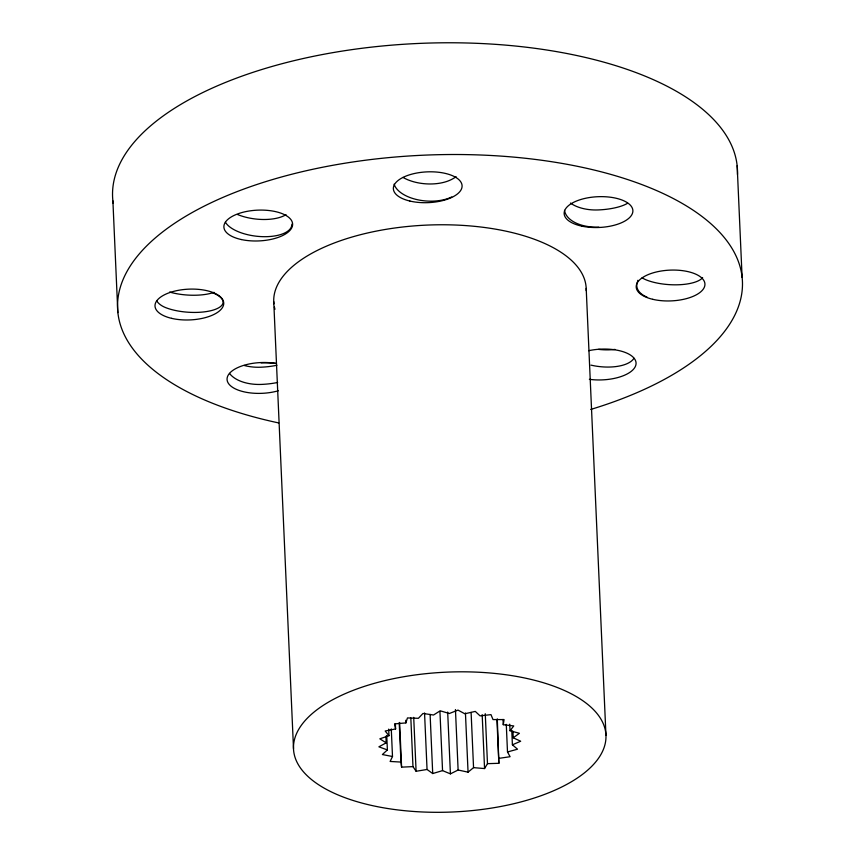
<?xml version="1.0" encoding="UTF-8"?>
<svg xmlns="http://www.w3.org/2000/svg" width="855" height="855" viewBox="0 0 855 855"><rect width="100%" height="100%" fill="white"/><g stroke="black" fill="none" stroke-linecap="round" stroke-linejoin="round"><path stroke-width="1.28" d="M410.827 717.965L412.976 766.614L416.096 771.274L427.051 769.479L432.716 773.551L442.548 770.622L450.414 773.861L458.12 770.013L468.059 772.161L473.552 767.64L484.561 768.57L487.478 763.665L498.871 763.301L497.289 718.884M511.76 730.352L512.402 744.812L520.706 741.221L513.235 737.812L519.413 733.301L510.029 730.747L513.759 725.938L503.264 724.698L504.076 719.579L493.014 719.579L490.973 714.63L480.05 715.87L475.284 711.403L464.81 713.775L457.991 710.099L449.345 713.508L440.186 710.804L433.528 715.015L422.969 713.465L418.405 718.307L407.45 717.933L405.89 722.903L394.572 723.907L395.598 728.952L385.178 731.014L388.982 735.695L379.823 738.827L386.193 742.835L378.872 746.832L387.39 749.921L386.749 735.46M391.28 728.909L392.498 756.515L390.115 761.452L400.974 762.072L401.594 767.149L412.976 766.614M387.39 749.921L382.377 754.538L392.498 756.515M506.278 724.356L507.496 751.973L517.532 749.194L512.402 744.812M499.042 758.332L510.093 756.707L507.496 751.973M737.17 165.688L742.108 277.448M586.199 288.402L605.96 735.418A156.369 69.982 -2.5 0 1 373.731 805.912A156.369 69.982 -2.5 0 1 369.52 684.759A156.369 69.982 -2.5 0 1 605.96 735.418M512.947 731.239L513.235 737.812M509.73 724.174L510.029 730.747M503.029 719.44L503.264 724.698M496.947 719.921L498.871 763.301M485.266 713.711L487.478 763.665M482.177 714.662L484.561 768.57M471.105 712.429L473.552 767.64M465.441 712.995L468.059 772.161M455.448 709.532L458.12 770.013M447.678 712.065L450.414 773.861M439.94 711.467L442.548 770.622M430.108 714.395L432.716 773.551M424.55 712.952L427.051 769.479M413.713 717.366L416.096 771.274M405.772 720.273L405.89 722.903M399.616 722.454L401.594 767.149M399.221 722.635L400.974 762.072M395.363 723.693L395.598 728.952M388.694 729.123L388.982 735.695M385.894 736.262L386.193 742.835M273.75 301.633L293.511 748.638M112.892 200.84L117.83 312.588M278.698 422.936A312.727 139.974 -2.5 0 1 187.063 215.481A312.727 139.974 -2.5 0 1 665.842 194.801A312.727 139.974 -2.5 0 1 590.73 409.449M588.71 350.689A34.403 15.401 -2.5 0 1 636.067 363.129A34.403 15.401 -2.5 0 1 589.373 379.321M278.303 390.778A34.403 15.401 -2.5 0 1 227.088 379.812A34.403 15.401 -2.5 0 1 275.748 363.439M273.899 303.824A156.369 69.982 -2.5 0 1 427.543 225.068A156.369 69.982 -2.5 0 1 586.188 290.604M274.957 309.264A156.369 69.982 -2.5 0 1 274.423 307.095M113.202 203.34A312.727 139.974 -2.5 0 1 417.443 43.498A312.727 139.974 -2.5 0 1 737.47 174.484M229.535 373.432A34.008 19.366 -2.6 0 0 261.363 384.419A34.008 10.773 -2.4 0 0 277.661 382.452M244.231 365.47A34.008 19.366 -2.6 0 0 260.604 367.223A34.008 10.773 -2.4 0 0 276.902 365.256M261.117 362.883A34.008 10.773 -2.4 0 1 275.545 363.343M633.95 358.245A34.008 15.112 6.5 0 1 590.965 365.128M615.055 349.406A34.008 15.112 6.5 0 1 598.553 349.374M702.639 277.661A34.008 12.066 3.7 0 1 646.252 279.916A34.008 18.073 -9.4 0 1 642.137 277.779M647.011 297.091A34.008 18.073 -9.4 0 1 637.082 282.631M637.445 281.455A34.008 18.073 -9.4 0 1 637.926 280.28M570.456 203.052A34.008 19.366 -2.6 0 0 598.062 209.945A34.008 10.773 -2.4 0 0 627.688 203.201M598.821 227.141A34.008 19.366 -2.6 0 1 564.524 210.33M403.026 177.434A34.008 18.137 4.2 0 0 450.97 179.753A34.008 12.002 -8.6 0 0 456.11 176.686M451.729 196.949A34.008 18.137 4.2 0 1 417.326 199.696A34.008 18.137 4.2 0 1 394.112 184.156M291.886 224.192A34.008 15.112 6.5 0 1 262.603 236.664A34.008 15.112 6.5 0 1 225.389 222.14M286.019 214.669A34.008 15.112 6.5 0 1 237.679 214.573M156.689 300.842A34.008 18.073 -9.4 0 0 165.421 307.522A34.008 12.066 3.7 0 0 213.365 310.023A34.008 12.066 3.7 0 0 212.938 292.923M214.049 292.346A34.008 12.066 3.7 0 1 169.621 292.047M652.76 299.314A34.403 15.401 -2.5 0 0 704.937 284.619A34.403 15.401 -2.5 0 0 654.022 272.585A34.403 15.401 -2.5 0 0 652.76 299.314M171.556 318.338A34.403 15.401 -2.5 0 0 223.732 303.643A34.403 15.401 -2.5 0 0 172.817 291.608A34.403 15.401 -2.5 0 0 171.556 318.338M241.367 239.55A34.403 15.401 -2.5 0 0 292.624 224.16A34.403 15.401 -2.5 0 0 240.757 212.884A34.403 15.401 -2.5 0 0 241.367 239.55M409.908 201.053A34.403 15.401 -2.5 0 0 462.085 186.347A34.403 15.401 -2.5 0 0 411.17 174.324A34.403 15.401 -2.5 0 0 409.908 201.053M581.635 226.105A34.403 15.401 -2.5 0 0 632.882 210.704A34.403 15.401 -2.5 0 0 581.015 199.439A34.403 15.401 -2.5 0 0 581.635 226.105"/></g></svg>
